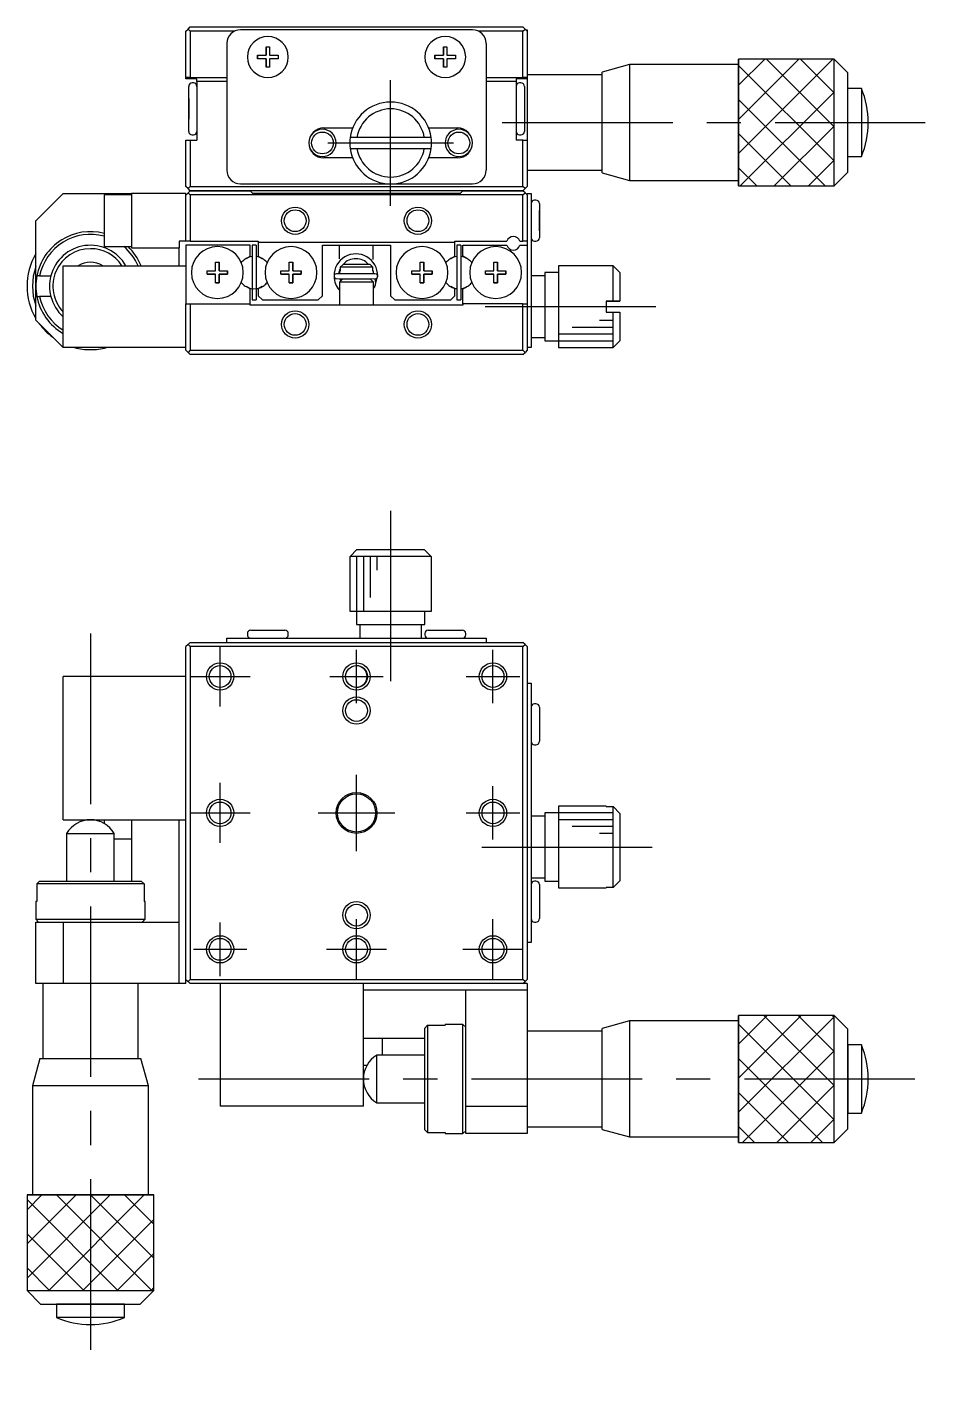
# Model space of a CAD drawing. Extents: x 128 to 393, y 4 to 157.
# Drawn here: x 210.6 to 277, y 57.6 to 156.5 of the extents above; entities that cross this region are included whole.
import ezdxf

# ---------------------------------------------------------------- set-up
doc = ezdxf.new("R2010")
doc.units = 0
doc.header["$LTSCALE"] = 10
doc.linetypes.add('CENTER', pattern=[2, 1.25, -0.25, 0.25, -0.25])
doc.linetypes.add('DASHED', pattern=[3.5, 2, -1.5])
doc.layers.get('0').update_dxf_attribs({"linetype": 'CONTINUOUS'})
doc.layers.add('CENTER', color=1, linetype='CENTER')

msp = doc.modelspace()

# ---------------------------------------------------------------- linework, layer by layer
at = {"color": 7, "linetype": 'CONTINUOUS'}
for p, q in [((222.299043, 156.221303), (222.449043, 156.371303)), ((222.449043, 156.371303), (222.599043, 156.521303)), ((222.449043, 156.371303), (222.599043, 156.221303)), ((222.599043, 156.521303), (246.999043, 156.521303)), ((246.999043, 156.521303), (247.149043, 156.371303)), ((246.999043, 156.221303), (247.149043, 156.371303)), ((247.149043, 156.371303), (247.299043, 156.221303)), ((222.299043, 152.821303), (222.299043, 156.221303)), ((222.599043, 156.221303), (222.599043, 152.821303)), ((225.863153, 156.221303), (222.599043, 156.221303)), ((243.299043, 156.321303), (226.299043, 156.321303)), ((246.999043, 156.221303), (243.734933, 156.221303)), ((246.999043, 152.821303), (246.999043, 156.221303)), ((247.199043, 156.321303), (247.299043, 156.321303)), ((247.299043, 156.321303), (247.299043, 156.221303)), ((247.299043, 156.221303), (247.299043, 152.821303)), ((225.299043, 155.321303), (225.299043, 146.021303)), ((227.549043, 154.446303), (228.174043, 154.446303)), ((227.549043, 154.196303), (227.549043, 154.446303)), ((227.549043, 154.446303), (227.549043, 154.196303)), ((228.174043, 155.071303), (228.424043, 155.071303)), ((228.174043, 154.446303), (228.174043, 155.071303)), ((228.174043, 155.071303), (228.174043, 154.446303)), ((228.424043, 155.071303), (228.424043, 154.446303)), ((228.424043, 154.446303), (229.049043, 154.446303)), ((229.049043, 154.446303), (229.049043, 154.196303)), ((240.549043, 154.446303), (241.174043, 154.446303)), ((240.549043, 154.196303), (240.549043, 154.446303)), ((240.549043, 154.446303), (240.549043, 154.196303)), ((241.174043, 155.071303), (241.424043, 155.071303)), ((241.174043, 154.446303), (241.174043, 155.071303)), ((241.174043, 155.071303), (241.174043, 154.446303)), ((241.424043, 155.071303), (241.424043, 154.446303)), ((241.424043, 154.446303), (242.049043, 154.446303)), ((242.049043, 154.446303), (242.049043, 154.196303)), ((244.299043, 155.321303), (244.299043, 146.021303)), ((228.174043, 154.196303), (227.549043, 154.196303)), ((228.174043, 153.571303), (228.174043, 154.196303)), ((228.174043, 154.196303), (228.174043, 153.571303)), ((228.424043, 153.571303), (228.174043, 153.571303)), ((228.424043, 154.196303), (228.424043, 153.571303)), ((229.049043, 154.196303), (228.424043, 154.196303)), ((241.174043, 154.196303), (240.549043, 154.196303)), ((241.174043, 153.571303), (241.174043, 154.196303)), ((241.174043, 154.196303), (241.174043, 153.571303)), ((241.424043, 153.571303), (241.174043, 153.571303)), ((241.424043, 154.196303), (241.424043, 153.571303)), ((242.049043, 154.196303), (241.424043, 154.196303)), ((254.799043, 153.771303), (252.799043, 153.221303)), ((254.799043, 153.771303), (254.799043, 149.521303)), ((262.799043, 153.771303), (254.799043, 153.771303)), ((262.799043, 153.771303), (262.799043, 154.171303)), ((262.799043, 144.871303), (262.799043, 154.171303)), ((269.799043, 154.171303), (262.799043, 154.171303)), ((262.799043, 145.271303), (262.799043, 153.771303)), ((262.799043, 145.271303), (262.799043, 153.771303)), ((269.799043, 144.871303), (269.799043, 154.171303)), ((270.799043, 153.171303), (269.799043, 154.171303)), ((222.599043, 152.821303), (222.299043, 152.821303)), ((222.299043, 152.721303), (222.299043, 152.821303)), ((223.099043, 152.721303), (222.299043, 152.721303)), ((222.599043, 152.821303), (225.299043, 152.821303)), ((222.849043, 152.421303), (222.749043, 152.421303)), ((223.099043, 152.521303), (223.099043, 152.721303)), ((223.099043, 152.521303), (223.099043, 151.321303)), ((225.299043, 152.521303), (223.099043, 152.521303)), ((244.299043, 152.821303), (246.999043, 152.821303)), ((246.499043, 152.521303), (244.299043, 152.521303)), ((247.299043, 152.721303), (246.499043, 152.721303)), ((246.499043, 152.721303), (246.499043, 152.521303)), ((246.499043, 152.521303), (246.499043, 151.321303)), ((246.849043, 152.421303), (246.749043, 152.421303)), ((247.299043, 152.821303), (246.999043, 152.821303)), ((252.799043, 153.021303), (247.299043, 153.021303)), ((247.299043, 152.821303), (247.299043, 152.721303)), ((247.299043, 152.721303), (247.299043, 148.221303)), ((252.799043, 153.021303), (252.799043, 153.221303)), ((252.799043, 145.821303), (252.799043, 153.221303)), ((252.799043, 146.021303), (252.799043, 153.021303)), ((270.799043, 145.871303), (270.799043, 153.171303)), ((222.499043, 148.871303), (222.499043, 152.171303)), ((222.499043, 150.646303), (222.499043, 152.171303)), ((247.099043, 152.171303), (247.099043, 150.521303)), ((271.799043, 152.021303), (270.799043, 152.021303)), ((271.799043, 152.021303), (271.799043, 147.021303)), ((222.499043, 151.271303), (222.499043, 150.646303)), ((222.499043, 150.646303), (222.499043, 151.271303)), ((222.499043, 150.521303), (222.499043, 150.646303)), ((222.499043, 150.396303), (222.499043, 150.646303)), ((222.499043, 150.646303), (222.499043, 150.396303)), ((222.499043, 150.396303), (222.499043, 150.521303)), ((223.099043, 151.321303), (223.099043, 149.721303)), ((246.499043, 151.321303), (246.499043, 149.721303)), ((247.099043, 151.271303), (247.099043, 150.646303)), ((247.099043, 150.646303), (247.099043, 150.396303)), ((247.099043, 150.521303), (247.099043, 148.871303)), ((222.499043, 148.871303), (222.499043, 150.396303)), ((222.499043, 149.771303), (222.499043, 150.396303)), ((222.499043, 150.396303), (222.499043, 149.771303)), ((223.099043, 149.721303), (223.099043, 148.221303)), ((246.499043, 149.721303), (246.499043, 148.221303)), ((247.099043, 150.396303), (247.099043, 149.771303)), ((254.799043, 149.521303), (254.799043, 145.271303)), ((222.749043, 148.621303), (222.849043, 148.621303)), ((232.399043, 149.121303), (234.507986, 149.121303)), ((240.0901, 149.121303), (242.199043, 149.121303)), ((246.749043, 148.621303), (246.849043, 148.621303)), ((222.299043, 144.821303), (222.299043, 148.221303)), ((222.299043, 148.221303), (222.599043, 148.221303)), ((222.599043, 148.221303), (222.599043, 144.821303)), ((222.599043, 148.221303), (223.099043, 148.221303)), ((234.83125, 148.421303), (234.325829, 148.421303)), ((234.325829, 147.621303), (234.83125, 147.621303)), ((234.325829, 147.621303), (240.272257, 147.621303)), ((239.766835, 148.421303), (234.83125, 148.421303)), ((234.83125, 147.621303), (239.766835, 147.621303)), ((240.272257, 148.421303), (239.766835, 148.421303)), ((239.766835, 147.621303), (240.272257, 147.621303)), ((246.999043, 148.221303), (246.499043, 148.221303)), ((246.999043, 144.821303), (246.999043, 148.221303)), ((246.999043, 148.221303), (247.299043, 148.221303)), ((247.299043, 148.221303), (247.299043, 144.821303)), ((234.507986, 146.921303), (232.399043, 146.921303)), ((242.199043, 146.921303), (240.0901, 146.921303)), ((270.799043, 147.021303), (271.799043, 147.021303)), ((247.299043, 146.021303), (252.799043, 146.021303)), ((252.799043, 145.821303), (252.799043, 146.021303)), ((252.799043, 145.821303), (254.799043, 145.271303)), ((269.799043, 144.871303), (270.799043, 145.871303)), ((222.449043, 144.671303), (222.299043, 144.821303)), ((222.599043, 144.821303), (222.449043, 144.671303)), ((222.599043, 144.521303), (222.449043, 144.671303)), ((222.599043, 144.521303), (222.449043, 144.371303)), ((222.599043, 144.821303), (246.999043, 144.821303)), ((222.599043, 144.521303), (226.999043, 144.521303)), ((226.999043, 144.521303), (222.599043, 144.521303)), ((226.299043, 145.021303), (237.299043, 145.021303)), ((227.199043, 144.321303), (226.999043, 144.521303)), ((242.599043, 144.521303), (226.999043, 144.521303)), ((237.299043, 145.021303), (243.299043, 145.021303)), ((242.599043, 144.521303), (242.399043, 144.321303)), ((242.599043, 144.521303), (246.999043, 144.521303)), ((246.999043, 144.521303), (242.599043, 144.521303)), ((247.149043, 144.671303), (246.999043, 144.821303)), ((247.149043, 144.671303), (246.999043, 144.521303)), ((247.149043, 144.371303), (246.999043, 144.521303)), ((247.299043, 144.821303), (247.149043, 144.671303)), ((254.799043, 145.271303), (262.799043, 145.271303)), ((262.799043, 144.871303), (262.799043, 145.271303)), ((262.799043, 144.871303), (269.799043, 144.871303)), ((213.299043, 144.321303), (211.299043, 142.321303)), ((213.299043, 144.321303), (218.299043, 144.321303)), ((216.299043, 144.221303), (216.299043, 140.421303)), ((218.299043, 144.221303), (216.299043, 144.221303)), ((218.299043, 144.321303), (218.299043, 140.321303)), ((222.299043, 144.321303), (218.299043, 144.321303)), ((222.299043, 144.221303), (222.449043, 144.371303)), ((222.299043, 144.221303), (222.299043, 144.321303)), ((222.299043, 140.821303), (222.299043, 144.221303)), ((222.449043, 144.371303), (222.599043, 144.221303)), ((222.599043, 144.221303), (222.599043, 140.821303)), ((246.999043, 144.221303), (222.599043, 144.221303)), ((242.399043, 144.321303), (227.199043, 144.321303)), ((246.999043, 144.221303), (247.149043, 144.371303)), ((246.999043, 140.821303), (246.999043, 144.221303)), ((247.149043, 144.371303), (247.299043, 144.221303)), ((247.299043, 144.321303), (247.599043, 144.321303)), ((247.299043, 144.221303), (247.299043, 144.321303)), ((247.299043, 144.221303), (247.299043, 140.821303)), ((247.599043, 144.321303), (247.599043, 143.321303)), ((247.949043, 143.821303), (247.849043, 143.821303)), ((248.199043, 143.571303), (248.199043, 141.071303)), ((248.199043, 143.571303), (248.199043, 142.446303)), ((247.599043, 143.321303), (247.599043, 143.121303)), ((247.599043, 143.121303), (247.599043, 141.521303)), ((248.199043, 143.071303), (248.199043, 142.446303)), ((248.199043, 142.446303), (248.199043, 143.071303)), ((211.299043, 137.521303), (211.299043, 142.321303)), ((247.599043, 141.521303), (247.599043, 134.021303)), ((248.199043, 142.446303), (248.199043, 142.196303)), ((248.199043, 142.196303), (248.199043, 142.446303)), ((248.199043, 142.446303), (248.199043, 142.196303)), ((248.199043, 142.196303), (248.199043, 141.071303)), ((248.199043, 141.571303), (248.199043, 142.196303)), ((248.199043, 142.196303), (248.199043, 141.571303)), ((222.299043, 140.821303), (221.799043, 140.821303)), ((221.799043, 140.821303), (221.799043, 140.321303)), ((222.599043, 140.821303), (222.299043, 140.821303)), ((222.599043, 140.821303), (227.599043, 140.821303)), ((227.599043, 140.821303), (227.599043, 140.721303)), ((241.999043, 140.721303), (227.599043, 140.721303)), ((227.599043, 140.721303), (227.599043, 139.722769)), ((241.999043, 140.821303), (245.822073, 140.821303)), ((241.999043, 140.721303), (241.999043, 140.821303)), ((241.999043, 139.722769), (241.999043, 140.721303)), ((246.776012, 140.821303), (246.999043, 140.821303)), ((247.299043, 140.821303), (246.999043, 140.821303)), ((247.299043, 140.821303), (247.299043, 140.521303)), ((247.849043, 140.821303), (247.949043, 140.821303)), ((216.299043, 140.421303), (218.299043, 140.421303)), ((218.299043, 140.321303), (221.799043, 140.321303)), ((221.799043, 139.021303), (221.799043, 140.321303)), ((226.999043, 140.521303), (222.299043, 140.521303)), ((222.299043, 140.521303), (222.299043, 136.221303)), ((226.703793, 139.552307), (226.999043, 139.722769)), ((226.999043, 139.722769), (226.999043, 140.521303)), ((227.149043, 140.521303), (227.149043, 136.521303)), ((227.149043, 140.521303), (227.149043, 139.702316)), ((227.449043, 140.521303), (227.149043, 140.521303)), ((227.149043, 139.771303), (227.149043, 139.702316)), ((227.149043, 139.771303), (227.149043, 139.702316)), ((227.149043, 139.771303), (227.149043, 139.702316)), ((227.149043, 139.771303), (227.149043, 139.702316)), ((227.149043, 139.771303), (227.149043, 139.702316)), ((227.149043, 139.771303), (227.149043, 139.702316)), ((227.149043, 139.771303), (227.149043, 139.702316)), ((227.149043, 139.771303), (227.149043, 137.271303)), ((227.149043, 139.771303), (227.149043, 139.702316)), ((227.149043, 139.771303), (227.149043, 139.702316)), ((227.149043, 139.771303), (227.149043, 139.702316)), ((227.149043, 139.771303), (227.149043, 139.702316)), ((227.149043, 139.771303), (227.149043, 139.702316)), ((227.149043, 139.771303), (227.149043, 139.702316)), ((227.449043, 140.521303), (227.449043, 136.521303)), ((227.599043, 139.722769), (227.894293, 139.552307)), ((232.299043, 140.521303), (237.299043, 140.521303)), ((232.299043, 136.821303), (232.299043, 140.521303)), ((233.529043, 140.521303), (233.529043, 139.53609)), ((236.029043, 139.46707), (236.029043, 140.521303)), ((237.299043, 140.521303), (237.299043, 136.821303)), ((241.703793, 139.552307), (241.999043, 139.722769)), ((242.149043, 140.521303), (242.149043, 136.521303)), ((242.149043, 140.521303), (242.149043, 139.702316)), ((242.449043, 140.521303), (242.149043, 140.521303)), ((242.149043, 139.771303), (242.149043, 139.702316)), ((242.149043, 139.771303), (242.149043, 139.702316)), ((242.149043, 139.771303), (242.149043, 139.702316)), ((242.149043, 139.771303), (242.149043, 139.702316)), ((242.149043, 139.771303), (242.149043, 139.702316)), ((242.149043, 139.771303), (242.149043, 139.702316)), ((242.149043, 139.771303), (242.149043, 139.702316)), ((242.149043, 139.771303), (242.149043, 137.271303)), ((242.149043, 139.771303), (242.149043, 139.702316)), ((242.149043, 139.771303), (242.149043, 139.702316)), ((242.149043, 139.771303), (242.149043, 139.702316)), ((242.149043, 139.771303), (242.149043, 139.702316)), ((242.149043, 139.771303), (242.149043, 139.702316)), ((242.149043, 139.771303), (242.149043, 139.702316)), ((242.449043, 140.521303), (242.449043, 136.521303)), ((242.599043, 139.722769), (242.599043, 140.521303)), ((242.599043, 140.521303), (245.822073, 140.521303)), ((242.894293, 139.552307), (242.599043, 139.722769)), ((246.776012, 140.521303), (247.299043, 140.521303)), ((247.299043, 140.521303), (247.299043, 136.221303)), ((213.299043, 139.021303), (222.299043, 139.021303)), ((213.299043, 133.021303), (213.299043, 139.021303)), ((223.849043, 138.646303), (224.474043, 138.646303)), ((223.849043, 138.396303), (223.849043, 138.646303)), ((224.474043, 139.271303), (224.724043, 139.271303)), ((224.474043, 138.646303), (224.474043, 139.271303)), ((224.724043, 139.271303), (224.724043, 138.646303)), ((224.724043, 138.646303), (224.724043, 139.271303)), ((224.724043, 138.646303), (225.349043, 138.646303)), ((225.349043, 138.646303), (225.349043, 138.396303)), ((225.349043, 138.396303), (225.349043, 138.646303)), ((229.249043, 138.646303), (229.874043, 138.646303)), ((229.249043, 138.396303), (229.249043, 138.646303)), ((229.874043, 139.271303), (230.124043, 139.271303)), ((229.874043, 138.646303), (229.874043, 139.271303)), ((230.124043, 139.271303), (230.124043, 138.646303)), ((230.124043, 138.646303), (230.124043, 139.271303)), ((230.124043, 138.646303), (230.749043, 138.646303)), ((230.749043, 138.646303), (230.749043, 138.396303)), ((230.749043, 138.396303), (230.749043, 138.646303)), ((233.508902, 138.440003), (233.54508, 138.619669)), ((233.548913, 138.557596), (233.525222, 138.537861)), ((233.54508, 138.619669), (233.598808, 138.773657)), ((233.599043, 138.621303), (233.549043, 138.621303)), ((233.549043, 138.621303), (233.549043, 138.421303)), ((233.586264, 138.70103), (233.572905, 138.707195)), ((233.599043, 138.693404), (233.586264, 138.70103)), ((233.598772, 138.743975), (233.586488, 138.74368)), ((233.592328, 138.758018), (233.599043, 138.751303)), ((233.809093, 139.121303), (233.599043, 138.921303)), ((233.599043, 138.921303), (233.599043, 138.621303)), ((235.999043, 138.921303), (233.599043, 138.921303)), ((235.788992, 139.121303), (233.809093, 139.121303)), ((235.999043, 138.921303), (235.788992, 139.121303)), ((235.999043, 138.621303), (235.999043, 138.921303)), ((236.049043, 138.621303), (235.999043, 138.621303)), ((236.049043, 138.421303), (236.049043, 138.621303)), ((238.849043, 138.646303), (239.474043, 138.646303)), ((238.849043, 138.396303), (238.849043, 138.646303)), ((239.474043, 139.271303), (239.724043, 139.271303)), ((239.474043, 138.646303), (239.474043, 139.271303)), ((239.724043, 139.271303), (239.724043, 138.646303)), ((239.724043, 138.646303), (239.724043, 139.271303)), ((239.724043, 138.646303), (240.349043, 138.646303)), ((240.349043, 138.646303), (240.349043, 138.396303)), ((240.349043, 138.396303), (240.349043, 138.646303)), ((244.249043, 138.646303), (244.874043, 138.646303)), ((244.249043, 138.396303), (244.249043, 138.646303)), ((244.874043, 139.271303), (245.124043, 139.271303)), ((244.874043, 138.646303), (244.874043, 139.271303)), ((245.124043, 139.271303), (245.124043, 138.646303)), ((245.124043, 138.646303), (245.124043, 139.271303)), ((245.124043, 138.646303), (245.749043, 138.646303)), ((245.749043, 138.646303), (245.749043, 138.396303)), ((245.749043, 138.396303), (245.749043, 138.646303)), ((249.599043, 139.021303), (249.599043, 136.021303)), ((249.599043, 139.021303), (249.599043, 138.521303)), ((253.599043, 139.021303), (249.599043, 139.021303)), ((253.599043, 136.421303), (253.599043, 139.021303)), ((254.099043, 138.521303), (253.599043, 139.021303)), ((211.573791, 138.271303), (211.369984, 138.271303)), ((211.573791, 138.271303), (212.394305, 138.271303)), ((224.474043, 138.396303), (223.849043, 138.396303)), ((223.849043, 138.396303), (224.474043, 138.396303)), ((224.474043, 137.771303), (224.474043, 138.396303)), ((224.724043, 137.771303), (224.474043, 137.771303)), ((224.474043, 137.771303), (224.724043, 137.771303)), ((224.724043, 138.396303), (224.724043, 137.771303)), ((225.349043, 138.396303), (224.724043, 138.396303)), ((224.724043, 138.396303), (225.349043, 138.396303)), ((224.724043, 137.771303), (224.724043, 138.396303)), ((229.874043, 138.396303), (229.249043, 138.396303)), ((229.249043, 138.396303), (229.874043, 138.396303)), ((229.874043, 137.771303), (229.874043, 138.396303)), ((230.124043, 137.771303), (229.874043, 137.771303)), ((229.874043, 137.771303), (230.124043, 137.771303)), ((230.124043, 138.396303), (230.124043, 137.771303)), ((230.749043, 138.396303), (230.124043, 138.396303)), ((230.124043, 138.396303), (230.749043, 138.396303)), ((230.124043, 137.771303), (230.124043, 138.396303)), ((233.165538, 138.325476), (233.152672, 138.22067)), ((233.152672, 138.22067), (233.202376, 138.127341)), ((233.235776, 138.403758), (233.165538, 138.325476)), ((233.202376, 138.127341), (233.293966, 138.079295)), ((233.334932, 138.431699), (233.235776, 138.403758)), ((233.43861, 138.437568), (233.334932, 138.431699)), ((236.139553, 138.422922), (233.359899, 138.422922)), ((233.54888, 138.441138), (233.43861, 138.437568)), ((234.799043, 138.421303), (233.549043, 138.421303)), ((233.549043, 138.421303), (233.556172, 138.414175)), ((233.787073, 138.059333), (233.549043, 137.821303)), ((236.049043, 137.821303), (233.549043, 137.821303)), ((233.549043, 137.821303), (233.549043, 136.121303)), ((233.644341, 137.916723), (233.578628, 138.06336)), ((233.659888, 137.932156), (233.645965, 138.061924)), ((236.049043, 138.421303), (234.799043, 138.421303)), ((236.049043, 137.821303), (235.809315, 138.061031)), ((236.045204, 138.417465), (236.049043, 138.421303)), ((236.049043, 136.121303), (236.049043, 137.821303)), ((236.129291, 138.434268), (236.049278, 138.438015)), ((236.252488, 138.409892), (236.129291, 138.434268)), ((236.144375, 138.058742), (236.138242, 138.071786)), ((236.157504, 138.028017), (236.144375, 138.058742)), ((236.169084, 137.996685), (236.157504, 138.028017)), ((236.159001, 137.536459), (236.347777, 138.226114)), ((236.159844, 137.538794), (236.171126, 137.570233)), ((236.179086, 137.964821), (236.169084, 137.996685)), ((236.171126, 137.570233), (236.180823, 137.602188)), ((236.187485, 137.932504), (236.179086, 137.964821)), ((236.180823, 137.602188), (236.188914, 137.634582)), ((236.194262, 137.899814), (236.187485, 137.932504)), ((236.188914, 137.634582), (236.195377, 137.667335)), ((236.199399, 137.86683), (236.194262, 137.899814)), ((236.195377, 137.667335), (236.200198, 137.700365)), ((236.202884, 137.833635), (236.199399, 137.86683)), ((236.200198, 137.700365), (236.203365, 137.733592)), ((236.204709, 137.800309), (236.202884, 137.833635)), ((236.203365, 137.733592), (236.20487, 137.766934)), ((236.20487, 137.766934), (236.204709, 137.800309)), ((236.229595, 138.085864), (236.312604, 138.144744)), ((236.32604, 138.340725), (236.252488, 138.409892)), ((236.312604, 138.144744), (236.349372, 138.241549)), ((236.349372, 138.241549), (236.32604, 138.340725)), ((239.474043, 138.396303), (238.849043, 138.396303)), ((238.849043, 138.396303), (239.474043, 138.396303)), ((239.474043, 137.771303), (239.474043, 138.396303)), ((239.724043, 137.771303), (239.474043, 137.771303)), ((239.474043, 137.771303), (239.724043, 137.771303)), ((239.724043, 138.396303), (239.724043, 137.771303)), ((240.349043, 138.396303), (239.724043, 138.396303)), ((239.724043, 137.771303), (239.724043, 138.396303)), ((239.724043, 138.396303), (240.349043, 138.396303)), ((244.874043, 138.396303), (244.249043, 138.396303)), ((244.249043, 138.396303), (244.874043, 138.396303)), ((244.874043, 137.771303), (244.874043, 138.396303)), ((245.124043, 137.771303), (244.874043, 137.771303)), ((244.874043, 137.771303), (245.124043, 137.771303)), ((245.124043, 138.396303), (245.124043, 137.771303)), ((245.749043, 138.396303), (245.124043, 138.396303)), ((245.124043, 137.771303), (245.124043, 138.396303)), ((245.124043, 138.396303), (245.749043, 138.396303)), ((248.599043, 138.271303), (247.599043, 138.271303)), ((248.599043, 138.521303), (248.599043, 136.021303)), ((248.599043, 138.521303), (248.599043, 138.271303)), ((249.599043, 138.521303), (248.599043, 138.521303)), ((249.599043, 138.521303), (249.599043, 133.521303)), ((249.599043, 138.521303), (249.599043, 136.021303)), ((254.099043, 138.521303), (254.099043, 136.421303)), ((211.299043, 135.021303), (211.299043, 137.521303)), ((211.369984, 136.771303), (211.573791, 136.771303)), ((212.394305, 136.771303), (211.573791, 136.771303)), ((226.999043, 137.319837), (226.703793, 137.4903)), ((226.999043, 136.221303), (226.999043, 137.319837)), ((227.149043, 137.340291), (227.149043, 137.271303)), ((227.149043, 137.340291), (227.149043, 137.271303)), ((227.149043, 137.340291), (227.149043, 137.271303)), ((227.149043, 137.340291), (227.149043, 137.271303)), ((227.149043, 137.340291), (227.149043, 137.271303)), ((227.149043, 137.340291), (227.149043, 136.521303)), ((227.149043, 137.340291), (227.149043, 137.271303)), ((227.149043, 137.340291), (227.149043, 137.271303)), ((227.149043, 137.340291), (227.149043, 137.271303)), ((227.149043, 137.340291), (227.149043, 137.271303)), ((227.149043, 137.340291), (227.149043, 137.271303)), ((227.894293, 137.4903), (227.599043, 137.319837)), ((227.599043, 137.319837), (227.599043, 136.821303)), ((227.599043, 136.821303), (227.899043, 136.521303)), ((231.999043, 136.521303), (232.299043, 136.821303)), ((236.055813, 137.43608), (236.049043, 137.439491)), ((236.09433, 137.412974), (236.049054, 137.428839)), ((236.049062, 137.360077), (236.0909, 137.421258)), ((236.062187, 137.432971), (236.055813, 137.43608)), ((236.068142, 137.430178), (236.062187, 137.432971)), ((236.073653, 137.427711), (236.068142, 137.430178)), ((236.078702, 137.425579), (236.073653, 137.427711)), ((236.083267, 137.423791), (236.078702, 137.425579)), ((236.087331, 137.422353), (236.083267, 137.423791)), ((236.090879, 137.42127), (236.087331, 137.422353)), ((236.094665, 137.420407), (236.090879, 137.42127)), ((236.0909, 137.421258), (236.159001, 137.536459)), ((236.097549, 137.420147), (236.094665, 137.420407)), ((236.099512, 137.420489), (236.097549, 137.420147)), ((236.100543, 137.421434), (236.099512, 137.420489)), ((236.100431, 137.421227), (236.116787, 137.448348)), ((236.116787, 137.448348), (236.132641, 137.477775)), ((236.132641, 137.477775), (236.147005, 137.507949)), ((236.147005, 137.507949), (236.159844, 137.538794)), ((237.299043, 136.821303), (237.599043, 136.521303)), ((241.699043, 136.521303), (241.999043, 136.821303)), ((241.999043, 137.319837), (241.703793, 137.4903)), ((241.999043, 136.821303), (241.999043, 137.319837)), ((242.149043, 137.340291), (242.149043, 137.271303)), ((242.149043, 137.340291), (242.149043, 137.271303)), ((242.149043, 137.340291), (242.149043, 137.271303)), ((242.149043, 137.340291), (242.149043, 137.271303)), ((242.149043, 137.340291), (242.149043, 137.271303)), ((242.149043, 137.340291), (242.149043, 137.271303)), ((242.149043, 137.340291), (242.149043, 137.271303)), ((242.149043, 137.340291), (242.149043, 136.521303)), ((242.149043, 137.340291), (242.149043, 137.271303)), ((242.149043, 137.340291), (242.149043, 137.271303)), ((242.149043, 137.340291), (242.149043, 137.271303)), ((242.149043, 137.340291), (242.149043, 137.271303)), ((242.149043, 137.340291), (242.149043, 137.271303)), ((242.149043, 137.340291), (242.149043, 137.271303)), ((242.599043, 137.319837), (242.894293, 137.4903)), ((242.599043, 136.221303), (242.599043, 137.319837)), ((222.299043, 132.821303), (222.299043, 136.221303)), ((222.299043, 136.221303), (222.599043, 136.221303)), ((222.599043, 136.221303), (222.599043, 132.821303)), ((222.599043, 136.221303), (226.999043, 136.221303)), ((226.999043, 136.121303), (226.999043, 136.221303)), ((233.999043, 136.121303), (226.999043, 136.121303)), ((227.149043, 136.521303), (227.449043, 136.521303)), ((227.899043, 136.521303), (231.999043, 136.521303)), ((235.599043, 136.121303), (233.999043, 136.121303)), ((242.599043, 136.121303), (235.599043, 136.121303)), ((237.599043, 136.521303), (241.699043, 136.521303)), ((242.149043, 136.521303), (242.449043, 136.521303)), ((242.599043, 136.221303), (242.599043, 136.121303)), ((246.999043, 136.221303), (242.599043, 136.221303)), ((246.999043, 132.821303), (246.999043, 136.221303)), ((246.999043, 136.221303), (247.299043, 136.221303)), ((247.299043, 136.221303), (247.299043, 132.821303)), ((248.599043, 136.021303), (248.599043, 133.521303)), ((249.599043, 136.021303), (249.599043, 133.521303)), ((249.599043, 136.021303), (249.599043, 133.021303)), ((253.099043, 136.421303), (253.099043, 135.621303)), ((253.099043, 136.421303), (253.599043, 136.421303)), ((253.599043, 136.421303), (253.099043, 136.421303)), ((253.099043, 135.621303), (253.599043, 135.621303)), ((253.599043, 136.421303), (254.099043, 136.421303)), ((254.099043, 136.421303), (253.599043, 136.421303)), ((253.599043, 133.021303), (253.599043, 135.621303)), ((253.599043, 135.621303), (254.099043, 135.621303)), ((254.099043, 135.621303), (254.099043, 133.521303)), ((211.299043, 135.021303), (213.299043, 133.021303)), ((247.599043, 134.021303), (247.599043, 133.021303)), ((247.599043, 133.771303), (248.599043, 133.771303)), ((248.599043, 133.771303), (248.599043, 133.521303)), ((222.299043, 133.021303), (213.299043, 133.021303)), ((222.449043, 132.671303), (222.299043, 132.821303)), ((222.599043, 132.821303), (222.449043, 132.671303)), ((222.599043, 132.521303), (222.449043, 132.671303)), ((222.599043, 132.821303), (246.999043, 132.821303)), ((247.149043, 132.671303), (246.999043, 132.821303)), ((246.999043, 132.521303), (247.149043, 132.671303)), ((247.299043, 132.821303), (247.149043, 132.671303)), ((247.599043, 133.021303), (247.299043, 133.021303)), ((248.599043, 133.521303), (249.599043, 133.521303)), ((249.599043, 133.521303), (249.599043, 133.021303)), ((249.599043, 133.021303), (253.599043, 133.021303)), ((253.599043, 133.021303), (254.099043, 133.521303)), ((246.999043, 132.521303), (222.599043, 132.521303)), ((234.325829, 117.710398), (234.83125, 118.210398)), ((234.83125, 118.210398), (239.766835, 118.210398)), ((234.83125, 118.210398), (239.766835, 118.210398)), ((239.766835, 118.210398), (240.272257, 117.710398)), ((234.299043, 117.210398), (234.325829, 117.210398)), ((234.299043, 117.210398), (234.325829, 117.210398)), ((234.299043, 117.210398), (234.299043, 113.710398)), ((240.272257, 117.710398), (234.325829, 117.710398)), ((234.325829, 117.210398), (234.325829, 117.710398)), ((240.272257, 117.710398), (240.272257, 117.210398)), ((240.272257, 117.210398), (240.299043, 117.210398)), ((240.272257, 117.210398), (240.299043, 117.210398)), ((240.299043, 113.710398), (240.299043, 117.210398)), ((234.299043, 113.710398), (240.299043, 113.710398)), ((234.799043, 113.710398), (234.799043, 112.710398)), ((239.799043, 112.710398), (239.799043, 113.710398)), ((226.799043, 112.060398), (226.799043, 111.960398)), ((227.049043, 112.310398), (228.299043, 112.310398)), ((228.299043, 112.310398), (229.549043, 112.310398)), ((229.799043, 111.960398), (229.799043, 112.060398)), ((234.799043, 112.710398), (235.439019, 112.710398)), ((235.049043, 112.710398), (235.049043, 111.710398)), ((235.439019, 112.710398), (237.299043, 112.710398)), ((237.299043, 112.710398), (238.872344, 112.710398)), ((238.872344, 112.710398), (238.971869, 112.710398)), ((238.971869, 112.710398), (239.799043, 112.710398)), ((239.549043, 111.710398), (239.549043, 112.710398)), ((239.799043, 112.060398), (239.799043, 111.960398)), ((240.049043, 112.310398), (241.299043, 112.310398)), ((241.299043, 112.310398), (242.549043, 112.310398)), ((242.799043, 111.960398), (242.799043, 112.060398)), ((222.449043, 111.260398), (222.299043, 111.110398)), ((222.299043, 86.710398), (222.299043, 111.110398)), ((222.599043, 111.410398), (222.449043, 111.260398)), ((222.599043, 111.110398), (222.449043, 111.260398)), ((222.599043, 111.410398), (246.999043, 111.410398)), ((246.999043, 111.110398), (222.599043, 111.110398)), ((222.599043, 111.110398), (222.599043, 86.710398)), ((225.299043, 111.410398), (225.299043, 111.710398)), ((225.299043, 111.710398), (226.299043, 111.710398)), ((226.299043, 111.710398), (227.499043, 111.710398)), ((227.499043, 111.710398), (229.099043, 111.710398)), ((229.099043, 111.710398), (240.499043, 111.710398)), ((240.499043, 111.710398), (242.099043, 111.710398)), ((242.099043, 111.710398), (243.299043, 111.710398)), ((243.299043, 111.710398), (244.299043, 111.710398)), ((244.299043, 111.710398), (244.299043, 111.410398)), ((247.149043, 111.260398), (246.999043, 111.410398)), ((246.999043, 111.110398), (247.149043, 111.260398)), ((246.999043, 86.710398), (246.999043, 111.110398)), ((247.299043, 111.110398), (247.149043, 111.260398)), ((247.299043, 111.110398), (247.299043, 86.710398)), ((213.299043, 98.410398), (213.299043, 108.910398)), ((222.299043, 108.910398), (213.299043, 108.910398)), ((247.299043, 108.410398), (247.599043, 108.410398)), ((247.599043, 108.410398), (247.599043, 107.410398)), ((247.599043, 107.410398), (247.599043, 106.210398)), ((247.949043, 106.910398), (247.849043, 106.910398)), ((247.599043, 106.210398), (247.599043, 104.610398)), ((248.199043, 106.660398), (248.199043, 105.410398)), ((248.199043, 105.410398), (248.199043, 104.160398)), ((247.599043, 104.610398), (247.599043, 93.210398)), ((247.849043, 103.910398), (247.949043, 103.910398)), ((249.599043, 99.410398), (249.599043, 93.410398)), ((253.099043, 99.410398), (249.599043, 99.410398)), ((253.099043, 99.410398), (253.099043, 99.383611)), ((253.099043, 99.410398), (253.099043, 99.383611)), ((253.099043, 99.383611), (253.599043, 99.383611)), ((253.599043, 93.437184), (253.599043, 99.383611)), ((253.599043, 99.383611), (254.099043, 98.87819)), ((213.299043, 98.410398), (222.299043, 98.410398)), ((216.299043, 98.410398), (216.299043, 98.147191)), ((218.299043, 98.410398), (218.299043, 93.910398)), ((221.799043, 90.910398), (221.799043, 98.410398)), ((248.599043, 98.660398), (247.599043, 98.660398)), ((248.599043, 98.910398), (248.599043, 98.270421)), ((249.599043, 98.910398), (248.599043, 98.910398)), ((248.599043, 98.270421), (248.599043, 96.410398)), ((254.099043, 98.87819), (254.099043, 93.942605)), ((254.099043, 98.87819), (254.099043, 93.942605)), ((213.549043, 97.410398), (217.049043, 97.410398)), ((213.549043, 97.410398), (213.549043, 93.910398)), ((217.049043, 93.910398), (217.049043, 97.410398)), ((217.049043, 97.010398), (218.299043, 97.010398)), ((248.599043, 96.410398), (248.599043, 94.837097)), ((247.599043, 94.160398), (248.599043, 94.160398)), ((248.599043, 94.837097), (248.599043, 94.737571)), ((248.599043, 94.737571), (248.599043, 93.910398)), ((211.369984, 93.710398), (211.573791, 93.910398)), ((211.369984, 93.710398), (211.369984, 92.410398)), ((219.228101, 93.710398), (211.369984, 93.710398)), ((211.573791, 93.910398), (219.024295, 93.910398)), ((219.024295, 93.910398), (219.228101, 93.710398)), ((219.228101, 93.710398), (219.228101, 92.410398)), ((247.599043, 93.210398), (247.599043, 91.610398)), ((247.949043, 93.910398), (247.849043, 93.910398)), ((248.199043, 93.660398), (248.199043, 92.410398)), ((248.599043, 93.910398), (249.599043, 93.910398)), ((249.599043, 93.410398), (253.099043, 93.410398)), ((253.099043, 93.437184), (253.099043, 93.410398)), ((253.599043, 93.437184), (253.099043, 93.437184)), ((253.099043, 93.437184), (253.099043, 93.410398)), ((254.099043, 93.942605), (253.599043, 93.437184)), ((211.369984, 92.410398), (211.299043, 92.410398)), ((211.299043, 92.410398), (211.299043, 91.110398)), ((219.299043, 92.410398), (219.228101, 92.410398)), ((219.299043, 91.110398), (219.299043, 92.410398)), ((248.199043, 92.410398), (248.199043, 91.160398)), ((211.299043, 91.110398), (219.299043, 91.110398)), ((211.299043, 91.110398), (211.499043, 90.910398)), ((219.099043, 90.910398), (219.299043, 91.110398)), ((247.599043, 91.610398), (247.599043, 90.410398)), ((211.299043, 86.410398), (211.299043, 90.910398)), ((211.299043, 90.910398), (213.299043, 90.910398)), ((213.299043, 90.910398), (213.299043, 86.410398)), ((213.299043, 90.910398), (221.799043, 90.910398)), ((221.799043, 86.410398), (221.799043, 90.910398)), ((247.599043, 90.410398), (247.599043, 89.410398)), ((247.849043, 90.910398), (247.949043, 90.910398)), ((247.599043, 89.410398), (247.299043, 89.410398)), ((213.299043, 86.410398), (211.299043, 86.410398)), ((211.799043, 86.410398), (211.799043, 80.910398)), ((221.799043, 86.410398), (213.299043, 86.410398)), ((218.799043, 80.910398), (218.799043, 86.410398)), ((222.299043, 86.410398), (221.799043, 86.410398)), ((222.299043, 86.410398), (222.299043, 86.710398)), ((222.299043, 86.710398), (222.449043, 86.560398)), ((222.449043, 86.560398), (222.599043, 86.710398)), ((222.449043, 86.560398), (222.599043, 86.410398)), ((222.599043, 86.710398), (246.999043, 86.710398)), ((246.999043, 86.410398), (222.599043, 86.410398)), ((224.799043, 86.410398), (224.799043, 77.410398)), ((235.299043, 77.410398), (235.299043, 86.410398)), ((247.149043, 86.560398), (246.999043, 86.710398)), ((246.999043, 86.410398), (247.149043, 86.560398)), ((247.299043, 86.410398), (246.999043, 86.410398)), ((247.149043, 86.560398), (247.299043, 86.710398)), ((247.299043, 86.410398), (247.299043, 85.910398)), ((242.799043, 85.910398), (235.299043, 85.910398)), ((247.299043, 85.910398), (242.799043, 85.910398)), ((242.799043, 77.410398), (242.799043, 85.910398)), ((247.299043, 85.910398), (247.299043, 77.410398)), ((239.799043, 83.135649), (239.999043, 83.339456)), ((239.799043, 75.685146), (239.799043, 83.135649)), ((239.999043, 83.339456), (239.999043, 75.481339)), ((239.999043, 83.339456), (241.299043, 83.339456)), ((241.299043, 83.410398), (241.299043, 83.339456)), ((242.599043, 83.410398), (241.299043, 83.410398)), ((242.599043, 75.410398), (242.599043, 83.410398)), ((242.799043, 83.210398), (242.599043, 83.410398)), ((254.799043, 83.660398), (252.799043, 83.110398)), ((254.799043, 83.660398), (254.799043, 75.160398)), ((262.799043, 83.660398), (254.799043, 83.660398)), ((262.799043, 79.410398), (262.799043, 84.060398)), ((269.799043, 84.060398), (262.799043, 84.060398)), ((269.799043, 74.760398), (269.799043, 84.060398)), ((270.799043, 83.060398), (269.799043, 84.060398)), ((235.299043, 82.410398), (239.799043, 82.410398)), ((236.699043, 81.160398), (236.699043, 82.410398)), ((252.799043, 82.910398), (247.299043, 82.910398)), ((252.799043, 75.710398), (252.799043, 83.110398)), ((270.799043, 81.910398), (270.799043, 83.060398)), ((270.799043, 75.760398), (270.799043, 83.060398)), ((236.299043, 77.660398), (236.299043, 81.160398)), ((239.799043, 81.160398), (236.299043, 81.160398)), ((270.799043, 76.910398), (270.799043, 81.910398)), ((270.799043, 81.910398), (270.799043, 76.910398)), ((271.799043, 81.910398), (270.799043, 81.910398)), ((271.799043, 81.910398), (271.799043, 76.910398)), ((211.599043, 80.910398), (211.049043, 78.910398)), ((211.599043, 80.910398), (218.999043, 80.910398)), ((219.549043, 78.910398), (218.999043, 80.910398)), ((235.299043, 80.410398), (235.56225, 80.410398)), ((262.799043, 74.760398), (262.799043, 79.410398)), ((219.549043, 78.910398), (211.049043, 78.910398)), ((211.049043, 78.910398), (211.049043, 70.910398)), ((219.549043, 70.910398), (219.549043, 78.910398)), ((235.299043, 77.410398), (224.799043, 77.410398)), ((236.299043, 77.660398), (239.799043, 77.660398)), ((242.799043, 77.410398), (247.299043, 77.410398)), ((242.799043, 75.410398), (242.799043, 77.410398)), ((247.299043, 77.410398), (247.299043, 75.410398)), ((270.799043, 75.760398), (270.799043, 76.910398)), ((270.799043, 76.910398), (271.799043, 76.910398)), ((239.999043, 75.481339), (239.799043, 75.685146)), ((239.999043, 75.481339), (241.299043, 75.481339)), ((241.299043, 75.481339), (241.299043, 75.410398)), ((241.299043, 75.410398), (242.599043, 75.410398)), ((242.599043, 75.410398), (242.799043, 75.610398)), ((247.299043, 75.410398), (242.799043, 75.410398)), ((247.299043, 75.910398), (252.799043, 75.910398)), ((252.799043, 75.710398), (254.799043, 75.160398)), ((269.799043, 74.760398), (270.799043, 75.760398)), ((254.799043, 75.160398), (262.799043, 75.160398)), ((262.799043, 74.760398), (269.799043, 74.760398)), ((210.649043, 70.910398), (215.299043, 70.910398)), ((210.649043, 70.910398), (210.649043, 63.910398)), ((215.299043, 70.910398), (219.949043, 70.910398)), ((219.949043, 63.910398), (219.949043, 70.910398)), ((210.649043, 63.910398), (219.949043, 63.910398)), ((210.649043, 63.910398), (211.649043, 62.910398)), ((218.949043, 62.910398), (219.949043, 63.910398)), ((211.649043, 62.910398), (212.799043, 62.910398)), ((211.649043, 62.910398), (218.949043, 62.910398)), ((212.799043, 62.910398), (217.799043, 62.910398)), ((217.799043, 62.910398), (212.799043, 62.910398)), ((212.799043, 62.910398), (212.799043, 61.910398)), ((217.799043, 62.910398), (218.949043, 62.910398)), ((217.799043, 61.910398), (217.799043, 62.910398)), ((217.799043, 61.910398), (212.799043, 61.910398))]:
    msp.add_line(p, q, dxfattribs=at)
at = {"color": 3, "linetype": 'CONTINUOUS'}
for p, q in [((262.799043, 152.251782), (264.718564, 154.171303)), ((262.799043, 149.751782), (267.218564, 154.171303)), ((262.799043, 147.251782), (269.718564, 154.171303)), ((262.799043, 153.705611), (269.799043, 146.705611)), ((264.83335, 154.171303), (269.799043, 149.205611)), ((267.33335, 154.171303), (269.799043, 151.705611)), ((262.918564, 144.871303), (269.799043, 151.751782)), ((262.799043, 151.205611), (269.13335, 144.871303)), ((262.799043, 148.705611), (266.63335, 144.871303)), ((265.418564, 144.871303), (269.799043, 149.251782)), ((267.918564, 144.871303), (269.799043, 146.751782)), ((262.799043, 146.205611), (264.13335, 144.871303)), ((252.599043, 135.021303), (253.599043, 135.021303)), ((249.599043, 134.021303), (253.599043, 134.021303)), ((250.599043, 134.521303), (253.599043, 134.521303)), ((249.599043, 133.521303), (253.599043, 133.521303)), ((234.799043, 117.710398), (234.799043, 113.710398)), ((235.299043, 117.710398), (235.299043, 113.710398)), ((235.799043, 117.710398), (235.799043, 114.710398)), ((236.299043, 117.710398), (236.299043, 116.710398)), ((253.599043, 98.910398), (249.599043, 98.910398)), ((253.599043, 98.410398), (249.599043, 98.410398)), ((253.599043, 97.910398), (250.599043, 97.910398)), ((253.599043, 97.410398), (252.599043, 97.410398)), ((262.799043, 81.962688), (264.896753, 84.060398)), ((262.799043, 79.462688), (267.396753, 84.060398)), ((262.799043, 76.962688), (269.799043, 83.962688)), ((262.799043, 83.416517), (269.799043, 76.416517)), ((264.655162, 84.060398), (269.799043, 78.916517)), ((267.155162, 84.060398), (269.799043, 81.416517)), ((269.655162, 84.060398), (269.799043, 83.916517)), ((263.096753, 74.760398), (269.799043, 81.462688)), ((262.799043, 80.916517), (268.955162, 74.760398)), ((262.799043, 78.416517), (266.455162, 74.760398)), ((265.596753, 74.760398), (269.799043, 78.962688)), ((268.096753, 74.760398), (269.799043, 76.462688)), ((262.799043, 75.916517), (263.955162, 74.760398)), ((210.649043, 69.812688), (211.746753, 70.910398)), ((210.649043, 67.312688), (214.246753, 70.910398)), ((210.649043, 64.812688), (216.746753, 70.910398)), ((210.649043, 70.566517), (217.305162, 63.910398)), ((212.246753, 63.910398), (219.246753, 70.910398)), ((212.805162, 70.910398), (219.805162, 63.910398)), ((215.305162, 70.910398), (219.949043, 66.266517)), ((217.805162, 70.910398), (219.949043, 68.766517)), ((214.746753, 63.910398), (219.949043, 69.112688)), ((210.649043, 68.066517), (214.805162, 63.910398)), ((217.246753, 63.910398), (219.949043, 66.612688)), ((210.649043, 65.566517), (212.305162, 63.910398)), ((219.746753, 63.910398), (219.949043, 64.112688))]:
    msp.add_line(p, q, dxfattribs=at)
at = {"color": 3, "linetype": 'DASHED'}
for p, q in [((269.799043, 154.171303), (262.799043, 154.171303)), ((262.799043, 154.171303), (262.799043, 144.871303)), ((269.799043, 144.871303), (269.799043, 154.171303)), ((262.799043, 144.871303), (269.799043, 144.871303)), ((269.799043, 84.060398), (262.799043, 84.060398)), ((262.799043, 84.060398), (262.799043, 74.760398)), ((269.799043, 74.760398), (269.799043, 84.060398)), ((262.799043, 74.760398), (269.799043, 74.760398)), ((219.949043, 70.910398), (210.649043, 70.910398)), ((210.649043, 70.910398), (210.649043, 63.910398)), ((219.949043, 63.910398), (219.949043, 70.910398)), ((210.649043, 63.910398), (219.949043, 63.910398))]:
    msp.add_line(p, q, dxfattribs=at)
at = {"color": 7, "linetype": 'CONTINUOUS'}
for centre, radius in [((232.299043, 148.021303), 0.8), ((242.299043, 148.021303), 0.8), ((230.299043, 142.321303), 0.8), ((239.299043, 142.321303), 0.8), ((230.299043, 134.721303), 0.8), ((239.299043, 134.721303), 0.8), ((224.799043, 108.910398), 0.8), ((234.799043, 108.910398), 0.8), ((244.799043, 108.910398), 0.8), ((234.799043, 106.410398), 0.8), ((234.799043, 98.910398), 1.5), ((234.799043, 98.910398), 1.4), ((224.799043, 98.910398), 0.8), ((244.799043, 98.910398), 0.8), ((234.799043, 91.410398), 0.8), ((224.799043, 88.910398), 0.8), ((234.799043, 88.910398), 0.8), ((244.799043, 88.910398), 0.8)]:
    msp.add_circle(centre, radius, dxfattribs=at)
at = {"color": 3, "linetype": 'CONTINUOUS'}
for centre in [(230.299043, 142.321303), (239.299043, 142.321303), (230.299043, 134.721303), (239.299043, 134.721303), (224.799043, 108.910398), (234.799043, 108.910398), (244.799043, 108.910398), (234.799043, 106.410398), (224.799043, 98.910398), (244.799043, 98.910398), (234.799043, 91.410398), (224.799043, 88.910398), (234.799043, 88.910398), (244.799043, 88.910398)]:
    msp.add_circle(centre, 1, dxfattribs=at)
at = {"color": 7, "linetype": 'CONTINUOUS'}
for centre, radius, start, end in [((226.299043, 155.321303), 1, 90, 180), ((228.299043, 154.321303), 1.5, 270, 180), ((241.299043, 154.321303), 1.5, 270, 180), ((243.299043, 155.321303), 1, 0, 90), ((228.299043, 154.321303), 1.5, 180, 270), ((241.299043, 154.321303), 1.5, 180, 270), ((222.749043, 152.171303), 0.25, 90, 180), ((222.849043, 152.171303), 0.25, 0, 90), ((246.749043, 152.171303), 0.25, 90, 180), ((246.849043, 152.171303), 0.25, 0, 90), ((265.799043, 149.521303), 6.5, 0, 22.619865), ((237.299043, 148.021303), 3, 7.662256, 172.337744), ((237.299043, 148.021303), 2.5, 9.206896, 170.793104), ((265.799043, 149.521303), 6.5, 337.380135, 0), ((222.749043, 148.871303), 0.25, 180, 270), ((222.849043, 148.871303), 0.25, 270, 0), ((232.399043, 148.021303), 1.1, 90, 270), ((242.199043, 148.021303), 1.1, 270, 90), ((246.749043, 148.871303), 0.25, 180, 270), ((246.849043, 148.871303), 0.25, 270, 0), ((237.299043, 148.021303), 3, 172.337744, 187.662256), ((237.299043, 148.021303), 3, 187.662256, 352.337744), ((237.299043, 148.021303), 2.5, 189.206896, 350.793104), ((237.299043, 148.021303), 3, 352.337744, 7.662256), ((226.299043, 146.021303), 1, 180, 270), ((243.299043, 146.021303), 1, 270, 0), ((247.849043, 143.571303), 0.25, 90, 180), ((247.949043, 143.571303), 0.25, 0, 90), ((215.299043, 137.521303), 4, 75.522488, 169.193077), ((215.299043, 137.521303), 3.8, 74.742477, 168.616887), ((246.299043, 140.671303), 0.5, 17.457603, 162.542397), ((247.849043, 141.071303), 0.25, 180, 270), ((247.949043, 141.071303), 0.25, 270, 0), ((215.299043, 137.521303), 4.65, 149.340738, 210.659262), ((215.299043, 137.521303), 3, 30, 165.522488), ((215.299043, 137.521303), 3, 30, 165.522488), ((215.299043, 137.521303), 3.8, 23.249563, 49.743387), ((215.299043, 137.521303), 4, 22.024313, 46.468848), ((224.599043, 138.521303), 1.9, 180, 90), ((224.599043, 138.521303), 1.9, 90, 180), ((227.299043, 138.521303), 1.1905, 120, 135), ((227.299044, 138.521303), 1.1905, 97.238374, 120.000042), ((227.299044, 138.521303), 1.1905, 60.000042, 82.761681), ((227.299043, 138.521303), 1.1905, 45, 60), ((229.999043, 138.521303), 1.9, 180, 90), ((229.999043, 138.521303), 1.9, 90, 180), ((234.749685, 138.287539), 1.599335, 359.436236, 180.629192), ((234.751288, 138.287564), 1.250326, 41.833987, 138.168466), ((239.599043, 138.521303), 1.9, 180, 90), ((239.599043, 138.521303), 1.9, 90, 180), ((242.299043, 138.521303), 1.1905, 120, 135), ((242.299044, 138.521303), 1.1905, 97.238343, 120), ((242.299044, 138.521303), 1.1905, 60.000042, 82.761686), ((242.299043, 138.521303), 1.1905, 45, 60), ((244.999043, 138.521303), 1.9, 180, 90), ((244.999043, 138.521303), 1.9, 90, 180), ((246.299043, 140.671303), 0.5, 197.457603, 342.542397), ((215.299043, 137.521303), 4.25, 160.250077, 199.749923), ((215.299043, 137.521303), 1.75, 58.997281, 121.002719), ((227.391183, 138.430303), 1.32, 135.034999, 141.739912), ((227.299044, 138.521303), 1.1905, 135.000034, 142.457024), ((227.206903, 138.430303), 1.32, 38.260088, 44.965001), ((227.299044, 138.521303), 1.1905, 37.543078, 44.642946), ((242.391183, 138.430303), 1.32, 135.034999, 141.739912), ((242.299044, 138.521303), 1.1905, 135.000034, 142.457024), ((242.206903, 138.430303), 1.32, 38.260088, 44.965001), ((242.299044, 138.521303), 1.1905, 37.543078, 44.642946), ((215.299043, 137.521303), 4, 169.193077, 190.806923), ((215.299043, 137.521303), 3, 165.522488, 194.477512), ((227.391183, 138.612303), 1.32, 218.260088, 224.965001), ((227.299044, 138.521303), 1.1905, 217.542976, 224.643568), ((227.299043, 138.521303), 1.1905, 225, 240), ((227.299043, 138.521303), 1.1905, 300, 315), ((227.299044, 138.521303), 1.1905, 314.999966, 322.456922), ((227.206903, 138.612303), 1.32, 315.034999, 321.739912), ((234.741997, 138.281649), 1.591473, 181.97534, 221.422501), ((234.680595, 174.363845), 36.311036, 267.81148381, 272.44493507), ((242.391183, 138.612303), 1.32, 218.260088, 224.965001), ((242.299044, 138.521303), 1.1905, 217.542976, 224.643568), ((242.299043, 138.521303), 1.1905, 225, 240), ((242.299043, 138.521303), 1.1905, 300, 315), ((242.299044, 138.521303), 1.1905, 314.999966, 322.456922), ((242.206903, 138.612303), 1.32, 315.034999, 321.739912), ((215.299043, 137.521303), 4, 190.806923, 240), ((215.299043, 137.521303), 3.8, 191.383113, 238.243136), ((215.299043, 137.521303), 3, 194.477512, 228.189685), ((215.299043, 137.521303), 3, 194.477512, 228.189685), ((227.299044, 138.521303), 1.1905, 239.999958, 277.238319), ((227.299044, 138.521303), 1.1905, 277.238319, 300), ((242.299044, 138.521303), 1.1905, 239.999958, 262.761657), ((242.299044, 138.521303), 1.1905, 277.238411, 300), ((215.299043, 137.521303), 4.65, 216.275393, 233.724607), ((215.299043, 137.521303), 4.65, 255.407449, 270), ((215.299043, 137.521303), 4.65, 270, 284.592551), ((227.049043, 112.060398), 0.25, 90, 180), ((227.049043, 111.960398), 0.25, 180, 270), ((229.549043, 112.060398), 0.25, 0, 90), ((229.549043, 111.960398), 0.25, 270, 0), ((240.049043, 112.060398), 0.25, 90, 180), ((240.049043, 111.960398), 0.25, 180, 270), ((242.549043, 112.060398), 0.25, 0, 90), ((242.549043, 111.960398), 0.25, 270, 0), ((234.779043, 108.910398), 0.8, 0, 89.283784), ((234.779043, 108.910398), 0.8, 270.716216, 0), ((247.849043, 106.660398), 0.25, 90, 180), ((247.949043, 106.660398), 0.25, 0, 90), ((247.849043, 104.160398), 0.25, 180, 270), ((247.949043, 104.160398), 0.25, 270, 0), ((215.299043, 96.379148), 2.03125, 90, 149.489763), ((215.299043, 96.379148), 2.03125, 30.510237, 90), ((247.849043, 93.660398), 0.25, 90, 180), ((247.949043, 93.660398), 0.25, 0, 90), ((247.849043, 91.160398), 0.25, 180, 270), ((247.949043, 91.160398), 0.25, 270, 0), ((237.330293, 79.410398), 2.03125, 120.510237, 180), ((265.799043, 79.410398), 6.5, 0, 22.619865), ((237.330293, 79.410398), 2.03125, 180, 239.489763), ((265.799043, 79.410398), 6.5, 337.380135, 0), ((215.299043, 67.910398), 6.5, 247.380135, 270), ((215.299043, 67.910398), 6.5, 270, 292.619865)]:
    msp.add_arc(centre, radius, start, end, dxfattribs=at)
at = {"color": 3, "linetype": 'CONTINUOUS'}
for centre, radius, start, end in [((232.299043, 148.021303), 1, 90, 180), ((232.299043, 148.021303), 1, 180, 90), ((242.299043, 148.021303), 1, 90, 0), ((242.299043, 148.021303), 1, 0, 90), ((215.299043, 137.521303), 3, 30, 165.522488), ((215.299043, 137.521303), 2.75, 90, 223.341758), ((215.299043, 137.521303), 2.75, 33.055731, 90), ((215.299043, 137.521303), 3, 194.477512, 228.189685)]:
    msp.add_arc(centre, radius, start, end, dxfattribs=at)
at = {"layer": 'CENTER', "color": 1, "linetype": 'CENTER'}
for p, q in [((237.299043, 143.421303), (237.299043, 152.621303)), ((245.474043, 149.521303), (276.474043, 149.521303)), ((232.699043, 148.021303), (241.899043, 148.021303)), ((244.224043, 136.021303), (258.224043, 136.021303)), ((237.299043, 121.060398), (237.299043, 108.310398)), ((215.299043, 112.060398), (215.299043, 57.560398)), ((224.799043, 106.710398), (224.799043, 111.110398)), ((234.799043, 106.950398), (234.799043, 110.870398)), ((244.799043, 106.950398), (244.799043, 110.870398)), ((222.599043, 108.910398), (226.999043, 108.910398)), ((232.839043, 108.910398), (236.759043, 108.910398)), ((242.839043, 108.910398), (246.759043, 108.910398)), ((224.799043, 96.710398), (224.799043, 101.110398)), ((234.799043, 96.110398), (234.799043, 101.710398)), ((244.799043, 96.950398), (244.799043, 100.870398)), ((222.599043, 98.910398), (226.999043, 98.910398)), ((231.999043, 98.910398), (237.599043, 98.910398)), ((242.839043, 98.910398), (246.759043, 98.910398)), ((243.974043, 96.410398), (258.974043, 96.410398)), ((234.799043, 86.710398), (234.799043, 91.110398)), ((244.799043, 86.710398), (244.799043, 91.110398)), ((224.799043, 86.950398), (224.799043, 90.870398)), ((222.839043, 88.910398), (226.759043, 88.910398)), ((232.599043, 88.910398), (236.999043, 88.910398)), ((242.599043, 88.910398), (246.999043, 88.910398)), ((223.224043, 79.410398), (276.974043, 79.410398))]:
    msp.add_line(p, q, dxfattribs=at)

doc.saveas('drawing.dxf')
